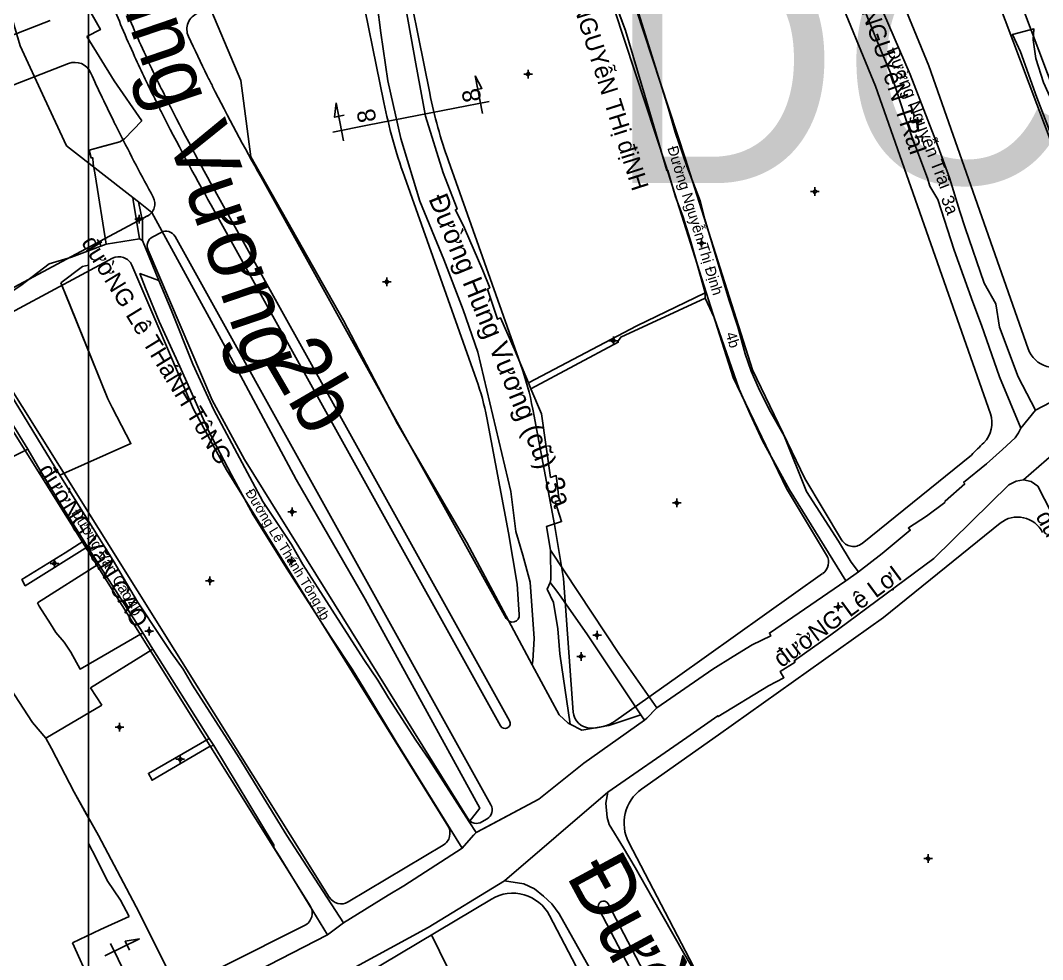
# Model space of a CAD drawing. Extents: x 547408 to 554234, y 1833375 to 1843904.
# Drawn here: x 551480.4 to 551775.2, y 1839151.2 to 1839422 of the extents above; entities that cross this region are included whole.
import ezdxf

# ---------------------------------------------------------------- set-up
doc = ezdxf.new("R2010")
doc.units = 0
for name, color, linetype in [('Level 1', 7, 'Continuous'), ('Level 10', 7, 'Continuous'), ('Level 11', 7, 'Continuous'), ('Level 2', 7, 'Continuous'), ('Level 27', 7, 'Continuous'), ('Level 30', 7, 'Continuous'), ('Level 4', 7, 'Continuous'), ('Level 5', 7, 'Continuous'), ('Level 52', 7, 'Continuous'), ('Level 62', 7, 'Continuous')]:
    doc.layers.add(name, color=color, linetype=linetype)

msp = doc.modelspace()

# ---------------------------------------------------------------- linework, layer by layer
at = {"layer": 'Level 1'}
msp.add_line((551768.91, 1839304.4), (551773.2, 1839309.65), dxfattribs=at)
for points in [[(551773.2, 1839309.65), (551768.13, 1839319.25), (551762.78, 1839333.56), (551761.71, 1839340.26), (551758.38, 1839346.29), (551752.91, 1839362.25), (551751.38, 1839366.95), (551748.32, 1839376.63), (551745.12, 1839385.58), (551740.93, 1839396.21), (551737.04, 1839406.44), (551729.29, 1839424.25), (551729.06, 1839425.06), (551728.59, 1839424.83), (551728.34, 1839425.44), (551709.95, 1839481.35), (551703.86, 1839475.55)], [(551703.86, 1839475.55), (551706.05, 1839472.39), (551707.45, 1839466.26), (551707.18, 1839465.28), (551706.95, 1839464.12), (551710.01, 1839460.55), (551712.89, 1839451.82), (551718.78, 1839437.7), (551728.77, 1839412.98), (551731.64, 1839406.26), (551735.53, 1839394.16), (551737.2, 1839389.34), (551742.03, 1839376.53), (551742.72, 1839374.22), (551745.03, 1839370.38), (551749.67, 1839355.76), (551755.08, 1839340.78), (551757.58, 1839334.17), (551762.74, 1839319.23), (551768.91, 1839304.4)], [(551611.52, 1839406.09), (551613.48, 1839402.42), (551610.7, 1839401.87)], [(551613.65, 1839395.16), (551611.52, 1839406.09)], [(551571.42, 1839398.27), (551570.99, 1839394.13), (551573.77, 1839394.68)], [(551573.55, 1839387.34), (551571.42, 1839398.27)], [(551615.56, 1839398.63), (551605.62, 1839396.69)], [(551580.42, 1839391.78), (551605.62, 1839396.69)], [(551570.49, 1839389.84), (551580.42, 1839391.78)], [(551504.71, 1839152.21), (551514.7, 1839157.14)], [(551506.31, 1839155.82), (551510.8, 1839146.74)], [(551514.7, 1839157.14), (551510.59, 1839156.46), (551511.85, 1839153.92)]]:
    msp.add_lwpolyline(points, dxfattribs=at)
at = {"layer": 'Level 10'}
for p, q in [((551512.77, 1839370.94), (551514.39, 1839369.68)), ((551514.68, 1839359.04), (551515.52, 1839358.58)), ((551515.52, 1839358.58), (551520.3, 1839347.03)), ((551677.89, 1839343.48), (551677.9, 1839341.96)), ((551626.94, 1839317.53), (551627.56, 1839315.79)), ((551768.91, 1839304.4), (551773.2, 1839309.65)), ((551769.73, 1839289.58), (551778.58, 1839297.25)), ((551498.63, 1839271.9), (551499.68, 1839270.24)), ((551718.41, 1839260.36), (551722.12, 1839262.98)), ((551659.33, 1839221.79), (551660.38, 1839220.23)), ((551534.81, 1839214.95), (551536.14, 1839212.95)), ((551619.98, 1839173.88), (551649.8, 1839199.45)), ((551609.81, 1839190.93), (551611.79, 1839187.85)), ((551607.77, 1839183.28), (551611.79, 1839187.85)), ((551568.97, 1839158.28), (551573.55, 1839161.78))]:
    msp.add_line(p, q, dxfattribs=at)
for points in [[(551703.86, 1839475.55), (551709.95, 1839481.35), (551728.34, 1839425.44), (551728.59, 1839424.83), (551729.06, 1839425.06), (551729.29, 1839424.25), (551737.04, 1839406.44), (551740.93, 1839396.21), (551745.12, 1839385.58), (551748.32, 1839376.63), (551751.38, 1839366.95), (551752.91, 1839362.25), (551758.38, 1839346.29), (551761.71, 1839340.26), (551762.78, 1839333.56), (551768.13, 1839319.25), (551773.2, 1839309.65)], [(551703.86, 1839475.55), (551706.05, 1839472.39), (551707.45, 1839466.26), (551707.18, 1839465.28), (551706.95, 1839464.12), (551710.01, 1839460.55), (551712.89, 1839451.82), (551718.78, 1839437.7), (551728.77, 1839412.98), (551731.64, 1839406.26), (551735.53, 1839394.16), (551737.2, 1839389.34), (551742.03, 1839376.53), (551742.72, 1839374.22), (551745.03, 1839370.38), (551749.67, 1839355.76), (551755.08, 1839340.78), (551757.58, 1839334.17), (551762.74, 1839319.23), (551768.91, 1839304.4)], [(551627.99, 1839236.17), (551628.14, 1839237.31), (551628.57, 1839243.77), (551627.36, 1839260.05), (551625.27, 1839267.83), (551623.27, 1839274.68), (551621.84, 1839286.15), (551612.29, 1839326.34), (551608.03, 1839338.52), (551602.44, 1839353.1), (551595.54, 1839369.9), (551590.08, 1839387.95), (551586.38, 1839404.63), (551584.36, 1839418.49), (551583.27, 1839426.73), (551576.98, 1839457.1)], [(551583.14, 1839458.67), (551585.41, 1839455.5), (551589.67, 1839435.99), (551591.53, 1839425.56), (551591.53, 1839425.55), (551594.4, 1839409.47), (551597.17, 1839394.4), (551602.25, 1839378.1), (551606.37, 1839367.68), (551605.81, 1839367.43), (551608.41, 1839362.11), (551613.72, 1839349.95), (551615.71, 1839344.92), (551615.04, 1839344.53), (551617.98, 1839335.84), (551618.84, 1839336.23), (551622.83, 1839327.13), (551626.94, 1839317.53)], [(551641.92, 1839454.33), (551654.87, 1839419.15), (551660.5, 1839400.38), (551666.78, 1839378.76), (551667.14, 1839378.79), (551669.3, 1839371.12), (551671.42, 1839365.56), (551673.51, 1839358.83), (551675.17, 1839353.12), (551677.89, 1839343.48), (551658.14, 1839333.91), (551626.94, 1839317.53), (551622.83, 1839327.13), (551618.84, 1839336.23), (551617.98, 1839335.84), (551615.04, 1839344.53), (551615.71, 1839344.92), (551613.72, 1839349.95), (551608.41, 1839362.11), (551605.81, 1839367.43), (551606.37, 1839367.68), (551602.25, 1839378.1), (551597.17, 1839394.4), (551594.4, 1839409.47), (551591.53, 1839425.55)], [(551641.92, 1839454.33), (551654.87, 1839419.15), (551660.5, 1839400.38), (551666.78, 1839378.76), (551667.14, 1839378.79), (551669.3, 1839371.12), (551671.42, 1839365.56), (551673.51, 1839358.83), (551675.17, 1839353.12), (551677.89, 1839343.48)], [(551643.05, 1839454.76), (551643.75, 1839455.04), (551647.24, 1839455.14), (551652.19, 1839442.87), (551655.87, 1839433.25), (551667.33, 1839396.56), (551669.27, 1839389.79), (551672.62, 1839379.98), (551676.41, 1839370.02), (551677.79, 1839364.67), (551684.71, 1839341.54), (551687.27, 1839333.68), (551689.41, 1839325.87), (551691.1, 1839320.84), (551693.28, 1839316.11), (551696.32, 1839309.84), (551700.62, 1839302.26), (551707.14, 1839286.17), (551716.31, 1839271.81), (551719.95, 1839265.83), (551722.12, 1839262.98)], [(551472.92, 1839439.23), (551480.26, 1839414.72), (551487.26, 1839399.53), (551493.65, 1839385.9), (551512.77, 1839370.94)], [(551537.92, 1839434.77), (551538.47, 1839433.57), (551533.46, 1839429.59), (551543.93, 1839404.69), (551546.85, 1839382.66), (551573.59, 1839335.46), (551589.14, 1839305.68), (551609.11, 1839271.46), (551627.99, 1839236.17)], [(551800.5, 1839329.62), (551799.06, 1839333.81), (551794.07, 1839346.52), (551790.54, 1839353.64), (551788.35, 1839359.74), (551784.42, 1839371.18), (551781.82, 1839378.13), (551780.14, 1839382.82), (551773.52, 1839399.77), (551768.87, 1839412.98), (551766.49, 1839417.96), (551772.72, 1839419.57), (551772.48, 1839416.46), (551773.23, 1839411.1), (551775.51, 1839404.18), (551781.8, 1839390.07), (551783.81, 1839384.93), (551783.55, 1839384.15), (551783.54, 1839383.79), (551793.85, 1839356.76), (551797.9, 1839346.85), (551803.87, 1839331.33)], [(551512.77, 1839370.94), (551512.86, 1839370.2), (551514.68, 1839359.04)], [(551609.81, 1839190.93), (551612.87, 1839194.81), (551579.77, 1839255.14), (551559.93, 1839289.66), (551538.87, 1839328.94), (551518.25, 1839366.66), (551514.39, 1839369.68)], [(551514.39, 1839369.68), (551515.6, 1839364.18), (551515.52, 1839358.58)], [(551466.06, 1839336.77), (551472.1, 1839339.46), (551476.04, 1839342.68), (551480.51, 1839345.56), (551488.61, 1839351.86), (551495.08, 1839353.8), (551505.08, 1839357.46), (551514.68, 1839359.04)], [(551520.3, 1839347.03), (551514.8, 1839349.02), (551516.43, 1839344.78), (551520.37, 1839335.21), (551526.32, 1839322.2), (551534.7, 1839303.46), (551541.23, 1839290.93), (551547.44, 1839279.47), (551557.1, 1839264.09), (551569.98, 1839244.08), (551576.01, 1839234.97), (551579.25, 1839229.71), (551588.69, 1839214.01), (551607.77, 1839183.28)], [(551520.3, 1839347.03), (551523.82, 1839338.54), (551530.1, 1839322.89), (551536.17, 1839309.76), (551550.25, 1839283.31), (551558.55, 1839270.87), (551561.78, 1839265.11), (551566.15, 1839258.42), (551579.4, 1839237.67), (551583.48, 1839231.72), (551586.56, 1839226.63), (551594.41, 1839214.45), (551598.21, 1839208.91), (551609.81, 1839190.93)], [(551626.94, 1839317.53), (551658.14, 1839333.91), (551677.89, 1839343.48)], [(551627.56, 1839315.79), (551652.79, 1839329.22), (551652.66, 1839329.47), (551653.53, 1839330.66), (551677.9, 1839341.96)], [(551677.9, 1839341.96), (551680.5, 1839336.39), (551687.7, 1839315.68), (551690.85, 1839308.52), (551694.39, 1839300.77), (551702.21, 1839286.65), (551718.41, 1839260.36)], [(551467.49, 1839333.56), (551467.14, 1839332.3), (551467.08, 1839330.87), (551476.15, 1839316.5), (551491.71, 1839290.9), (551507.1, 1839266.28), (551514.12, 1839254.39), (551520.75, 1839244.37), (551523.79, 1839239.69), (551527.31, 1839234.91), (551529.96, 1839230.36), (551543.41, 1839209.37), (551557.24, 1839186.96), (551573.55, 1839161.78)], [(551773.2, 1839309.65), (551779.6, 1839313.03), (551789.04, 1839321.99), (551793.32, 1839324.98), (551800.5, 1839329.62)], [(551463.8, 1839328.6), (551472.56, 1839314.21), (551477.56, 1839306.38), (551482.45, 1839298.41)], [(551627.56, 1839315.79), (551630.66, 1839308.56), (551633.3, 1839290.24), (551634.9, 1839290.76), (551635.78, 1839283.61), (551634.65, 1839283.29), (551636.48, 1839277.49), (551632.07, 1839276.07), (551633.24, 1839269.23)], [(551722.12, 1839262.98), (551728.91, 1839268.31), (551737.05, 1839274.98), (551736.5, 1839275.66), (551741.69, 1839279.07), (551746.99, 1839283.01), (551747.1, 1839283.41), (551752.78, 1839288.37), (551752.42, 1839288.76), (551759.02, 1839294.12), (551763.69, 1839298.3), (551767.3, 1839301.63), (551768.27, 1839303.09), (551768.91, 1839304.4)], [(551482.45, 1839298.41), (551464.08, 1839289.14), (551461.99, 1839288.05), (551453.15, 1839282.69), (551444.13, 1839277.09), (551447.85, 1839271.54), (551452.05, 1839265.69), (551455.03, 1839261.72), (551459.11, 1839256.03), (551462.47, 1839251.25), (551466.14, 1839246.23), (551469.64, 1839241.23), (551483.85, 1839219.5), (551487.72, 1839215.07), (551489.34, 1839212.06), (551495.82, 1839199.44), (551502.85, 1839186.94), (551514.61, 1839164.79), (551527.98, 1839137.95)], [(551482.45, 1839298.41), (551485.98, 1839292.42), (551492.19, 1839282.09), (551498.63, 1839271.9)], [(551649.8, 1839199.45), (551672.62, 1839215.25), (551681.53, 1839221.49), (551681.61, 1839221.25), (551696.1, 1839230.12), (551700.57, 1839232.44), (551699.51, 1839234.23), (551703.8, 1839236.99), (551703.58, 1839237.35), (551714.13, 1839244.86), (551718.94, 1839248.34), (551743.81, 1839266.81), (551765.44, 1839288.06), (551767.6, 1839289.16), (551769.73, 1839289.58)], [(551769.73, 1839289.58), (551771.92, 1839289.02), (551773.86, 1839287.68), (551781.67, 1839272.48), (551784.59, 1839265.91), (551789.48, 1839255.26), (551800.08, 1839233.84), (551809.48, 1839215.4), (551812.94, 1839209.05), (551815.56, 1839202.46), (551820.8, 1839193.88), (551823.64, 1839188.59), (551825.96, 1839184.36), (551829.78, 1839177.69), (551833.15, 1839171.2), (551840.3, 1839159.31), (551844.28, 1839154.04), (551846.24, 1839150.26)], [(551498.63, 1839271.9), (551493.27, 1839268.52), (551480.79, 1839260.8), (551481.73, 1839258.98), (551499.68, 1839270.24)], [(551499.68, 1839270.24), (551515.64, 1839245.37), (551518.55, 1839240.65), (551534.81, 1839214.95)], [(551633.13, 1839259.88), (551633.35, 1839260.78), (551633.24, 1839269.23)], [(551633.24, 1839269.23), (551653.19, 1839239.13), (551663.93, 1839223.76)], [(551633.13, 1839259.88), (551632.26, 1839258.01), (551634.13, 1839254.11), (551635.39, 1839246.59), (551635.96, 1839239.37), (551638.89, 1839219.04)], [(551633.13, 1839259.88), (551635.12, 1839257.43), (551636.38, 1839255.67), (551643.9, 1839244.8), (551659.33, 1839221.79)], [(551663.93, 1839223.76), (551680.09, 1839234.9), (551685.98, 1839238.58), (551691.44, 1839241.9), (551696.8, 1839244.53), (551696.4, 1839245.32), (551718.41, 1839260.36)], [(551627.99, 1839236.17), (551635.72, 1839221.72), (551638.32, 1839219.34), (551638.89, 1839219.04)], [(551660.38, 1839220.23), (551661.03, 1839220.81), (551663.93, 1839223.76)], [(551611.79, 1839187.85), (551629.93, 1839197.47), (551642.87, 1839207.8), (551660.38, 1839220.23)], [(551638.89, 1839219.04), (551642.28, 1839217.3), (551650.13, 1839218.68), (551659.33, 1839221.79)], [(551534.81, 1839214.95), (551517.28, 1839204.88), (551518.34, 1839202.91), (551535.05, 1839212.75), (551536.14, 1839212.95)], [(551536.14, 1839212.95), (551553.01, 1839185.05), (551553.44, 1839184.26), (551553.47, 1839183.5), (551555.21, 1839180.77), (551568.97, 1839158.28)], [(551649.8, 1839199.45), (551649.19, 1839196.26), (551649.61, 1839192.17), (551650.22, 1839190.16), (551654.27, 1839183.44), (551657.65, 1839177.71), (551662.61, 1839169.11), (551671.72, 1839152.97), (551676.37, 1839145.2), (551685.62, 1839128.61), (551687.68, 1839129.59), (551692.79, 1839119.88), (551690.75, 1839118.82), (551694.33, 1839112), (551695.59, 1839112.6), (551698.77, 1839105.93), (551696.45, 1839105.01), (551699.99, 1839097.89), (551707.62, 1839081.33), (551712.41, 1839071.62)], [(551573.55, 1839161.78), (551586.39, 1839169.79), (551590.95, 1839172.47), (551607.77, 1839183.28)], [(551492.64, 1839107.86), (551502.4, 1839112.71), (551516.96, 1839120.26), (551529.59, 1839126.58), (551535.62, 1839129.44), (551541.72, 1839132.94), (551551.37, 1839137.9), (551562.2, 1839142.15), (551571.64, 1839146.11), (551597.94, 1839160.4), (551619.98, 1839173.88)], [(551619.98, 1839173.88), (551625.59, 1839173.01), (551628.69, 1839171.57), (551631.2, 1839169.5), (551633.67, 1839167.2), (551635.73, 1839164.39), (551662.89, 1839116.1)], [(551527.98, 1839137.95), (551548.53, 1839147.85), (551568.97, 1839158.28)]]:
    msp.add_lwpolyline(points, dxfattribs=at)
at = {"layer": 'Level 11'}
for p, q in [((551626.15, 1839406.58), (551625.53, 1839406.58)), ((551626.78, 1839407.21), (551626.15, 1839406.58)), ((551626.15, 1839406.58), (551626.78, 1839405.95)), ((551626.78, 1839407.83), (551626.78, 1839407.21)), ((551627.41, 1839406.58), (551626.78, 1839407.21)), ((551626.78, 1839405.95), (551627.41, 1839406.58)), ((551626.78, 1839405.95), (551626.78, 1839405.33)), ((551628.03, 1839406.58), (551627.41, 1839406.58)), ((551739.11, 1839394.13), (551739.11, 1839393.51)), ((551738.49, 1839392.88), (551737.86, 1839392.88)), ((551739.11, 1839393.51), (551738.49, 1839392.88)), ((551738.49, 1839392.88), (551739.11, 1839392.25)), ((551739.73, 1839392.88), (551739.11, 1839393.51)), ((551739.11, 1839392.25), (551739.73, 1839392.88)), ((551739.11, 1839392.25), (551739.11, 1839391.63)), ((551740.36, 1839392.88), (551739.73, 1839392.88)), ((551709.53, 1839373.92), (551709.53, 1839373.29)), ((551708.91, 1839372.67), (551708.28, 1839372.67)), ((551709.53, 1839373.29), (551708.91, 1839372.67)), ((551708.91, 1839372.67), (551709.53, 1839372.05)), ((551710.15, 1839372.67), (551709.53, 1839373.29)), ((551709.53, 1839372.05), (551710.15, 1839372.67)), ((551709.53, 1839372.05), (551709.53, 1839371.42)), ((551710.78, 1839372.67), (551710.15, 1839372.67)), ((551513.99, 1839364.76), (551513.36, 1839364.76)), ((551514.61, 1839365.39), (551513.99, 1839364.76)), ((551513.99, 1839364.76), (551514.61, 1839364.13)), ((551514.61, 1839366.01), (551514.61, 1839365.39)), ((551515.23, 1839364.76), (551514.61, 1839365.39)), ((551514.61, 1839364.13), (551515.23, 1839364.76)), ((551515.86, 1839364.76), (551515.23, 1839364.76)), ((551514.61, 1839364.13), (551514.61, 1839363.51)), ((551676.84, 1839359), (551676.84, 1839358.37)), ((551676.21, 1839357.75), (551675.59, 1839357.75)), ((551676.84, 1839358.37), (551676.21, 1839357.75)), ((551676.21, 1839357.75), (551676.84, 1839357.13)), ((551677.47, 1839357.75), (551676.84, 1839358.37)), ((551676.84, 1839357.13), (551677.47, 1839357.75)), ((551676.84, 1839357.13), (551676.84, 1839356.5)), ((551678.09, 1839357.75), (551677.47, 1839357.75)), ((551586.09, 1839347.27), (551585.47, 1839346.64)), ((551586.09, 1839347.89), (551586.09, 1839347.27)), ((551586.71, 1839346.64), (551586.09, 1839347.27)), ((551585.47, 1839346.64), (551584.84, 1839346.64)), ((551585.47, 1839346.64), (551586.09, 1839346.01)), ((551586.09, 1839346.01), (551586.71, 1839346.64)), ((551586.09, 1839346.01), (551586.09, 1839345.39)), ((551587.34, 1839346.64), (551586.71, 1839346.64)), ((551650.77, 1839329.64), (551650.14, 1839329.64)), ((551651.39, 1839330.27), (551650.77, 1839329.64)), ((551650.77, 1839329.64), (551651.39, 1839329.01)), ((551651.39, 1839330.89), (551651.39, 1839330.27)), ((551652.01, 1839329.64), (551651.39, 1839330.27)), ((551651.39, 1839329.01), (551652.01, 1839329.64)), ((551652.64, 1839329.64), (551652.01, 1839329.64)), ((551651.39, 1839329.01), (551651.39, 1839328.39)), ((551669.05, 1839282.86), (551668.42, 1839282.86)), ((551669.67, 1839283.49), (551669.05, 1839282.86)), ((551669.05, 1839282.86), (551669.67, 1839282.23)), ((551669.67, 1839284.11), (551669.67, 1839283.49)), ((551670.3, 1839282.86), (551669.67, 1839283.49)), ((551669.67, 1839282.23), (551670.3, 1839282.86)), ((551669.67, 1839282.23), (551669.67, 1839281.61)), ((551670.92, 1839282.86), (551670.3, 1839282.86)), ((551558.15, 1839280.3), (551557.53, 1839280.3)), ((551558.78, 1839280.93), (551558.15, 1839280.3)), ((551558.15, 1839280.3), (551558.78, 1839279.67)), ((551558.78, 1839281.55), (551558.78, 1839280.93)), ((551559.41, 1839280.3), (551558.78, 1839280.93)), ((551558.78, 1839279.67), (551559.41, 1839280.3)), ((551558.78, 1839279.67), (551558.78, 1839279.05)), ((551560.03, 1839280.3), (551559.41, 1839280.3)), ((551558.5, 1839267.4), (551558.5, 1839266.77)), ((551489.53, 1839265.44), (551488.91, 1839265.44)), ((551490.16, 1839266.07), (551489.53, 1839265.44)), ((551489.53, 1839265.44), (551490.16, 1839264.81)), ((551490.16, 1839266.69), (551490.16, 1839266.07)), ((551490.79, 1839265.44), (551490.16, 1839266.07)), ((551490.16, 1839264.81), (551490.79, 1839265.44)), ((551490.16, 1839264.81), (551490.16, 1839264.19)), ((551491.41, 1839265.44), (551490.79, 1839265.44)), ((551557.87, 1839266.15), (551557.25, 1839266.15)), ((551558.5, 1839266.77), (551557.87, 1839266.15)), ((551557.87, 1839266.15), (551558.5, 1839265.53)), ((551559.13, 1839266.15), (551558.5, 1839266.77)), ((551558.5, 1839265.53), (551559.13, 1839266.15)), ((551558.5, 1839265.53), (551558.5, 1839264.9)), ((551559.75, 1839266.15), (551559.13, 1839266.15)), ((551535.02, 1839261.66), (551535.02, 1839261.03)), ((551534.39, 1839260.41), (551533.77, 1839260.41)), ((551535.02, 1839261.03), (551534.39, 1839260.41)), ((551534.39, 1839260.41), (551535.02, 1839259.79)), ((551535.65, 1839260.41), (551535.02, 1839261.03)), ((551535.02, 1839259.79), (551535.65, 1839260.41)), ((551535.02, 1839259.79), (551535.02, 1839259.16)), ((551536.27, 1839260.41), (551535.65, 1839260.41)), ((551715.65, 1839252.89), (551715.02, 1839252.89)), ((551716.27, 1839253.51), (551715.65, 1839252.89)), ((551715.65, 1839252.89), (551716.27, 1839252.27)), ((551716.27, 1839254.14), (551716.27, 1839253.51)), ((551716.89, 1839252.89), (551716.27, 1839253.51)), ((551716.27, 1839252.27), (551716.89, 1839252.89)), ((551717.52, 1839252.89), (551716.89, 1839252.89)), ((551716.27, 1839252.27), (551716.27, 1839251.64)), ((551517.51, 1839247.17), (551517.51, 1839246.55)), ((551516.89, 1839245.92), (551516.26, 1839245.92)), ((551517.51, 1839246.55), (551516.89, 1839245.92)), ((551516.89, 1839245.92), (551517.51, 1839245.29)), ((551518.13, 1839245.92), (551517.51, 1839246.55)), ((551517.51, 1839245.29), (551518.13, 1839245.92)), ((551517.51, 1839245.29), (551517.51, 1839244.67)), ((551518.76, 1839245.92), (551518.13, 1839245.92)), ((551646.09, 1839244.73), (551645.46, 1839244.73)), ((551646.71, 1839245.35), (551646.09, 1839244.73)), ((551646.09, 1839244.73), (551646.71, 1839244.11)), ((551646.71, 1839245.98), (551646.71, 1839245.35)), ((551647.33, 1839244.73), (551646.71, 1839245.35)), ((551646.71, 1839244.11), (551647.33, 1839244.73)), ((551646.71, 1839244.11), (551646.71, 1839243.48)), ((551647.96, 1839244.73), (551647.33, 1839244.73)), ((551641.44, 1839238.59), (551640.82, 1839238.59)), ((551642.07, 1839239.21), (551641.44, 1839238.59)), ((551641.44, 1839238.59), (551642.07, 1839237.97)), ((551642.07, 1839239.84), (551642.07, 1839239.21)), ((551642.69, 1839238.59), (551642.07, 1839239.21)), ((551642.07, 1839237.97), (551642.69, 1839238.59)), ((551642.07, 1839237.97), (551642.07, 1839237.34)), ((551643.32, 1839238.59), (551642.69, 1839238.59)), ((551508.25, 1839218.18), (551507.63, 1839218.18)), ((551508.88, 1839218.81), (551508.25, 1839218.18)), ((551508.25, 1839218.18), (551508.88, 1839217.55)), ((551508.88, 1839219.43), (551508.88, 1839218.81)), ((551509.51, 1839218.18), (551508.88, 1839218.81)), ((551508.88, 1839217.55), (551509.51, 1839218.18)), ((551508.88, 1839217.55), (551508.88, 1839216.93)), ((551510.13, 1839218.18), (551509.51, 1839218.18)), ((551525.82, 1839208.93), (551525.2, 1839208.93)), ((551526.45, 1839209.55), (551525.82, 1839208.93)), ((551525.82, 1839208.93), (551526.45, 1839208.31)), ((551526.45, 1839210.18), (551526.45, 1839209.55)), ((551527.07, 1839208.93), (551526.45, 1839209.55)), ((551526.45, 1839208.31), (551527.07, 1839208.93)), ((551526.45, 1839208.31), (551526.45, 1839207.68)), ((551527.7, 1839208.93), (551527.07, 1839208.93)), ((551741.57, 1839180.31), (551740.95, 1839180.31)), ((551742.2, 1839180.93), (551741.57, 1839180.31)), ((551741.57, 1839180.31), (551742.2, 1839179.69)), ((551742.2, 1839181.56), (551742.2, 1839180.93)), ((551742.82, 1839180.31), (551742.2, 1839180.93)), ((551742.2, 1839179.69), (551742.82, 1839180.31)), ((551742.2, 1839179.69), (551742.2, 1839179.06)), ((551743.45, 1839180.31), (551742.82, 1839180.31))]:
    msp.add_line(p, q, dxfattribs=at)
for centre in [(551626.78, 1839406.58), (551739.11, 1839392.88), (551709.53, 1839372.67), (551514.61, 1839364.76), (551676.84, 1839357.75), (551586.09, 1839346.64), (551651.39, 1839329.64), (551669.67, 1839282.86), (551558.78, 1839280.3), (551490.16, 1839265.44), (551558.5, 1839266.15), (551535.02, 1839260.41), (551716.27, 1839252.89), (551517.51, 1839245.92), (551646.71, 1839244.73), (551642.07, 1839238.59), (551508.88, 1839218.18), (551526.45, 1839208.93), (551742.2, 1839180.31)]:
    msp.add_circle(centre, 0.15, dxfattribs=at)
at = {"layer": 'Level 2'}
for p, q in [((551641.92, 1839454.33), (551654.87, 1839419.15)), ((551672.62, 1839379.98), (551669.27, 1839389.79)), ((551573.59, 1839335.46), (551546.85, 1839382.66)), ((551666.78, 1839378.76), (551667.14, 1839378.79)), ((551667.14, 1839378.79), (551669.3, 1839371.12)), ((551669.3, 1839371.12), (551671.42, 1839365.56)), ((551514.39, 1839369.68), (551518.25, 1839366.66)), ((551595.54, 1839369.9), (551602.44, 1839353.1)), ((551605.81, 1839367.43), (551606.37, 1839367.68)), ((551608.41, 1839362.11), (551605.81, 1839367.43)), ((551684.71, 1839341.54), (551677.79, 1839364.67)), ((551613.72, 1839349.95), (551608.41, 1839362.11)), ((551602.44, 1839353.1), (551608.03, 1839338.52)), ((551675.17, 1839353.12), (551677.89, 1839343.48)), ((551677.89, 1839343.48), (551677.9, 1839341.96)), ((551589.14, 1839305.68), (551573.59, 1839335.46)), ((551626.94, 1839317.53), (551622.83, 1839327.13)), ((551627.56, 1839315.79), (551626.94, 1839317.53)), ((551630.66, 1839308.56), (551627.56, 1839315.79)), ((551779.6, 1839313.03), (551773.2, 1839309.65)), ((551773.2, 1839309.65), (551768.91, 1839304.4)), ((551609.11, 1839271.46), (551589.14, 1839305.68)), ((551768.91, 1839304.4), (551768.27, 1839303.09)), ((551694.39, 1839300.77), (551702.21, 1839286.65)), ((551707.14, 1839286.17), (551700.62, 1839302.26)), ((551763.69, 1839298.3), (551759.02, 1839294.12)), ((551778.58, 1839297.25), (551769.73, 1839289.58)), ((551752.78, 1839288.37), (551747.1, 1839283.41)), ((551621.84, 1839286.15), (551623.27, 1839274.68)), ((551702.21, 1839286.65), (551718.41, 1839260.36)), ((551716.31, 1839271.81), (551707.14, 1839286.17)), ((551773.86, 1839287.68), (551781.67, 1839272.48)), ((551632.07, 1839276.07), (551636.48, 1839277.49)), ((551633.24, 1839269.23), (551632.07, 1839276.07)), ((551627.99, 1839236.17), (551609.11, 1839271.46)), ((551718.94, 1839248.34), (551743.81, 1839266.81)), ((551718.41, 1839260.36), (551722.12, 1839262.98)), ((551722.12, 1839262.98), (551718.41, 1839260.36)), ((551627.36, 1839260.05), (551628.57, 1839243.77)), ((551718.41, 1839260.36), (551696.4, 1839245.32)), ((551714.13, 1839244.86), (551718.94, 1839248.34)), ((551628.57, 1839243.77), (551628.14, 1839237.31)), ((551691.44, 1839241.9), (551685.98, 1839238.58)), ((551635.72, 1839221.72), (551627.99, 1839236.17)), ((551642.87, 1839207.8), (551660.38, 1839220.23)), ((551659.94, 1839220.89), (551659.33, 1839221.79)), ((551660.38, 1839220.23), (551659.94, 1839220.89)), ((551672.62, 1839215.25), (551681.53, 1839221.49)), ((551638.32, 1839219.34), (551638.89, 1839219.04)), ((551642.28, 1839217.3), (551638.89, 1839219.04)), ((551629.93, 1839197.47), (551642.87, 1839207.8)), ((551642.87, 1839207.8), (551629.93, 1839197.47)), ((551629.93, 1839197.47), (551613.81, 1839188.92)), ((551609.81, 1839190.93), (551611.79, 1839187.85)), ((551611.79, 1839187.85), (551611.05, 1839187.01)), ((551613.81, 1839188.92), (551611.79, 1839187.85)), ((551611.05, 1839187.01), (551607.77, 1839183.28)), ((551586.39, 1839169.79), (551573.55, 1839161.78))]:
    msp.add_line(p, q, dxfattribs=at)
for points in [[(551545.97, 1839571.58), (551544.82, 1839564.76), (551546.53, 1839538.36), (551547.87, 1839532.57), (551549.22, 1839524.69), (551551.56, 1839518.76), (551552.74, 1839514.39), (551556.45, 1839499.84), (551557.34, 1839500.03), (551558.43, 1839500.97), (551558.87, 1839499.67), (551561.34, 1839492.3), (551571.42, 1839470.84), (551574.4, 1839463.99), (551576.98, 1839457.1), (551583.27, 1839426.73), (551584.36, 1839418.49), (551586.38, 1839404.63), (551590.08, 1839387.95), (551595.54, 1839369.9)], [(551606.37, 1839367.68), (551602.25, 1839378.1), (551597.17, 1839394.4), (551594.4, 1839409.47), (551591.53, 1839425.56), (551589.67, 1839435.99), (551585.41, 1839455.5)], [(551472.92, 1839439.23), (551480.26, 1839414.72), (551487.26, 1839399.53), (551493.65, 1839385.9), (551512.77, 1839370.94), (551514.39, 1839369.68)], [(551669.27, 1839389.79), (551667.33, 1839396.56), (551655.87, 1839433.25)], [(551546.85, 1839382.66), (551543.93, 1839404.69), (551533.46, 1839429.59)], [(551654.87, 1839419.15), (551660.5, 1839400.38), (551666.78, 1839378.76)], [(551677.79, 1839364.67), (551676.41, 1839370.02), (551672.62, 1839379.98)], [(551518.25, 1839366.66), (551538.87, 1839328.94), (551559.93, 1839289.66)], [(551671.42, 1839365.56), (551673.51, 1839358.83), (551675.17, 1839353.12)], [(551615.04, 1839344.53), (551615.71, 1839344.92), (551613.72, 1839349.95)], [(551622.83, 1839327.13), (551618.84, 1839336.23), (551617.98, 1839335.84), (551615.04, 1839344.53)], [(551677.9, 1839341.96), (551680.5, 1839336.39), (551687.7, 1839315.68), (551690.85, 1839308.52), (551694.39, 1839300.77)], [(551700.62, 1839302.26), (551696.32, 1839309.84), (551693.28, 1839316.11), (551691.1, 1839320.84), (551689.41, 1839325.87), (551687.27, 1839333.68), (551684.71, 1839341.54)], [(551608.03, 1839338.52), (551612.29, 1839326.34), (551621.84, 1839286.15)], [(551635.78, 1839283.61), (551634.9, 1839290.76), (551633.3, 1839290.24), (551630.66, 1839308.56)], [(551768.27, 1839303.09), (551767.3, 1839301.63), (551763.69, 1839298.3)], [(551743.81, 1839266.81), (551765.44, 1839288.06), (551767.6, 1839289.16), (551769.73, 1839289.58), (551778.58, 1839297.25), (551780.24, 1839299.86)], [(551759.02, 1839294.12), (551752.42, 1839288.76), (551752.78, 1839288.37)], [(551559.93, 1839289.66), (551579.77, 1839255.14), (551612.87, 1839194.81), (551609.81, 1839190.93)], [(551769.73, 1839289.58), (551771.92, 1839289.02), (551773.86, 1839287.68)], [(551636.48, 1839277.49), (551634.65, 1839283.29), (551635.78, 1839283.61)], [(551747.1, 1839283.41), (551746.99, 1839283.01), (551741.69, 1839279.07), (551736.5, 1839275.66)], [(551623.27, 1839274.68), (551625.27, 1839267.83), (551627.36, 1839260.05)], [(551736.5, 1839275.66), (551737.05, 1839274.98), (551728.91, 1839268.31), (551722.12, 1839262.98)], [(551722.12, 1839262.98), (551719.95, 1839265.83), (551716.31, 1839271.81)], [(551638.89, 1839219.04), (551635.96, 1839239.37), (551635.39, 1839246.59), (551634.13, 1839254.11), (551632.26, 1839258.01), (551633.13, 1839259.88), (551633.35, 1839260.78), (551633.24, 1839269.23)], [(551696.4, 1839245.32), (551696.8, 1839244.53), (551691.44, 1839241.9)], [(551699.51, 1839234.23), (551703.8, 1839236.99), (551703.58, 1839237.35), (551714.13, 1839244.86)], [(551685.98, 1839238.58), (551680.09, 1839234.9), (551663.93, 1839223.76)], [(551628.14, 1839237.31), (551627.99, 1839236.17), (551635.72, 1839221.72), (551638.32, 1839219.34)], [(551681.53, 1839221.49), (551681.61, 1839221.25), (551696.1, 1839230.12), (551700.57, 1839232.44), (551699.51, 1839234.23)], [(551663.93, 1839223.76), (551663.62, 1839223.44), (551661.03, 1839220.81)], [(551638.89, 1839219.04), (551638.32, 1839219.34), (551635.72, 1839221.72)], [(551659.33, 1839221.79), (551650.13, 1839218.68), (551642.28, 1839217.3)], [(551661.03, 1839220.81), (551660.38, 1839220.23), (551642.87, 1839207.8)], [(551437.48, 1839078.94), (551441.06, 1839080.71), (551446.75, 1839083.84), (551452.58, 1839088.15), (551462, 1839092.98), (551467.62, 1839096.22), (551481.32, 1839103.57), (551492.64, 1839107.86), (551502.4, 1839112.71), (551516.96, 1839120.26), (551529.59, 1839126.58), (551535.62, 1839129.44), (551541.72, 1839132.94), (551551.37, 1839137.9), (551562.2, 1839142.15), (551571.64, 1839146.11), (551597.94, 1839160.4), (551619.98, 1839173.88), (551649.8, 1839199.45), (551672.62, 1839215.25)], [(551611.79, 1839187.85), (551613.81, 1839188.92), (551629.93, 1839197.47)], [(551607.77, 1839183.28), (551590.95, 1839172.47), (551586.39, 1839169.79)], [(551573.55, 1839161.78), (551568.97, 1839158.28), (551548.53, 1839147.85), (551527.98, 1839137.95), (551524.56, 1839137.32), (551507.79, 1839128.39), (551496.59, 1839122.65), (551483.86, 1839116.42), (551479.91, 1839114.49)]]:
    msp.add_lwpolyline(points, dxfattribs=at)
at = {"layer": 'Level 27'}
for p, q in [((551520.3, 1839347.03), (551514.8, 1839349.02)), ((551514.8, 1839349.02), (551516.43, 1839344.78)), ((551523.82, 1839338.54), (551520.3, 1839347.03)), ((551516.43, 1839344.78), (551520.37, 1839335.21)), ((551530.1, 1839322.89), (551523.82, 1839338.54)), ((551520.37, 1839335.21), (551526.32, 1839322.2)), ((551491.71, 1839290.9), (551476.15, 1839316.5)), ((551507.1, 1839266.28), (551491.71, 1839290.9)), ((551558.55, 1839270.87), (551550.25, 1839283.31)), ((551561.78, 1839265.11), (551558.55, 1839270.87)), ((551514.12, 1839254.39), (551507.1, 1839266.28)), ((551566.15, 1839258.42), (551561.78, 1839265.11)), ((551557.1, 1839264.09), (551569.98, 1839244.08)), ((551520.75, 1839244.37), (551514.12, 1839254.39)), ((551523.79, 1839239.69), (551520.75, 1839244.37)), ((551518.55, 1839240.65), (551534.81, 1839214.95)), ((551649.61, 1839192.17), (551649.19, 1839196.26)), ((551553.01, 1839185.05), (551553.44, 1839184.26)), ((551607.77, 1839183.28), (551611.05, 1839187.01)), ((551619.98, 1839173.88), (551625.59, 1839173.01)), ((551625.59, 1839173.01), (551628.69, 1839171.57)), ((551628.69, 1839171.57), (551631.2, 1839169.5)), ((551631.2, 1839169.5), (551633.67, 1839167.2)), ((551568.97, 1839158.28), (551573.55, 1839161.78))]:
    msp.add_line(p, q, dxfattribs=at)
for points in [[(551463.8, 1839328.6), (551472.56, 1839314.21), (551477.56, 1839306.38), (551482.45, 1839298.41)], [(551526.32, 1839322.2), (551534.7, 1839303.46), (551541.23, 1839290.93), (551547.44, 1839279.47), (551557.1, 1839264.09)], [(551550.25, 1839283.31), (551536.17, 1839309.76), (551530.1, 1839322.89)], [(551482.45, 1839298.41), (551485.98, 1839292.42), (551492.19, 1839282.09)], [(551492.19, 1839282.09), (551498.63, 1839271.9), (551499.68, 1839270.24), (551515.64, 1839245.37), (551518.55, 1839240.65)], [(551583.48, 1839231.72), (551579.4, 1839237.67), (551566.15, 1839258.42)], [(551569.98, 1839244.08), (551576.01, 1839234.97), (551579.25, 1839229.71), (551588.69, 1839214.01), (551607.77, 1839183.28)], [(551529.96, 1839230.36), (551527.31, 1839234.91), (551523.79, 1839239.69)], [(551573.55, 1839161.78), (551557.24, 1839186.96), (551543.41, 1839209.37), (551529.96, 1839230.36)], [(551598.21, 1839208.91), (551594.41, 1839214.45), (551586.56, 1839226.63), (551583.48, 1839231.72)], [(551534.81, 1839214.95), (551536.14, 1839212.95), (551553.01, 1839185.05)], [(551611.05, 1839187.01), (551611.79, 1839187.85), (551609.81, 1839190.93), (551598.21, 1839208.91)], [(551649.19, 1839196.26), (551649.8, 1839199.45), (551619.98, 1839173.88)], [(551654.27, 1839183.44), (551650.22, 1839190.16), (551649.61, 1839192.17)], [(551553.44, 1839184.26), (551553.47, 1839183.5), (551555.21, 1839180.77), (551568.97, 1839158.28)], [(551676.37, 1839145.2), (551671.72, 1839152.97), (551662.61, 1839169.11), (551657.65, 1839177.71), (551654.27, 1839183.44)], [(551633.67, 1839167.2), (551635.73, 1839164.39), (551662.89, 1839116.1)]]:
    msp.add_lwpolyline(points, dxfattribs=at)
at = {"layer": 'Level 30'}
for points in [[(551672.22, 1839382.03), (551645.94, 1839461.87)], [(551666.51, 1839380.18), (551639.81, 1839461.32)], [(551727, 1839403.06), (551703.01, 1839461.58)], [(551796.57, 1839336.93), (551750.53, 1839458.9)], [(551801.09, 1839341.94), (551757.16, 1839458.33)], [(551742.43, 1839408.93), (551723.97, 1839453.97)], [(551598.42, 1839401.04), (551590.05, 1839442.48)], [(551585.19, 1839398.37), (551577.62, 1839435.8)], [(551425.92, 1839397.49), (551488.92, 1839422.03)], [(551429.27, 1839384.31), (551494.21, 1839409.6)], [(551771.1, 1839327.29), (551742.43, 1839408.93)], [(551760.18, 1839308.58), (551727, 1839403.06)], [(551624.64, 1839322.88), (551603.83, 1839381.53)], [(551685.93, 1839319.02), (551666.51, 1839380.18)], [(551691.52, 1839321.24), (551672.22, 1839382.03)], [(551620.5, 1839249.55), (551549.76, 1839376.81)], [(551611.92, 1839318.37), (551591.11, 1839377.02)], [(551618.83, 1839218.59), (551535.36, 1839368.76)], [(551621.45, 1839220.05), (551537.98, 1839370.22)], [(551462.08, 1839336.31), (551517.02, 1839365.63)], [(551518.5, 1839359.61), (551520.91, 1839360.9)], [(551616.06, 1839195.79), (551524.94, 1839359.71)], [(551535.65, 1839312.52), (551517.15, 1839355.78)], [(551471.02, 1839334.28), (551506.91, 1839353.43)], [(551530.25, 1839309.9), (551512.47, 1839351.47)], [(551563.91, 1839166.68), (551462.8, 1839328.05)], [(551569.45, 1839169.13), (551469.52, 1839328.63)], [(551706.6, 1839289.91), (551691.52, 1839321.24)], [(551701.32, 1839287.06), (551685.93, 1839319.02)], [(551545.02, 1839295.44), (551535.65, 1839312.52)], [(551539.84, 1839292.41), (551530.25, 1839309.9)], [(551634.42, 1839276.63), (551628.13, 1839309.95)], [(551621.13, 1839274.27), (551614.87, 1839307.45)], [(551609.41, 1839191.86), (551545.02, 1839295.44)], [(551754.66, 1839296.66), (551723.16, 1839271.19)], [(551603.66, 1839189.74), (551539.84, 1839292.41)], [(551717.22, 1839272.24), (551706.6, 1839289.91)], [(551712.88, 1839267.81), (551701.32, 1839287.06)], [(551637.02, 1839261.09), (551634.42, 1839276.63)], [(551762.98, 1839277.03), (551729.32, 1839249.81)], [(551623.6, 1839259.48), (551621.13, 1839274.27)], [(551711.77, 1839262.48), (551669.87, 1839232.71)], [(551624.24, 1839250.67), (551623.6, 1839259.48)], [(551639.81, 1839222.57), (551637.02, 1839261.09)], [(551729.32, 1839249.81), (551681.72, 1839215.98)], [(551669.87, 1839232.71), (551652.07, 1839220.12)], [(551681.72, 1839215.98), (551659.55, 1839200.3)], [(551614.97, 1839191.76), (551613.49, 1839190.87)], [(551710.81, 1839079.68), (551655.84, 1839184.95)], [(551602.31, 1839184.2), (551574.9, 1839167.82)], [(551616.21, 1839168.62), (551579.34, 1839146.59)], [(551739.66, 1838995.25), (551649.86, 1839167.24)], [(551737, 1838993.87), (551647.2, 1839165.85)], [(551656.97, 1839117.96), (551633, 1839163.87)], [(551562.31, 1839160.98), (551492.38, 1839125.86)], [(551598.96, 1839158.31), (551612.95, 1839129.69), (551589.25, 1839119), (551602.72, 1839089.63)]]:
    msp.add_lwpolyline(points, dxfattribs=at)
for centre, radius, start, end in [((551758.12, 1839525.45), 269.94, 201.335, 202.9999), ((551758.12, 1839525.45), 266.94, 201.335, 202.9999), ((551533.36, 1839419.48), 5, 111.2794, 204.5917), ((551851.06, 1839564.9), 367.9, 202.9999, 204.4036), ((551851.06, 1839564.9), 370.9, 202.9999, 204.4036), ((551855.55, 1839566.94), 359.33, 204.5917, 206.5985), ((551855.55, 1839566.94), 372.83, 204.4036, 206.5985), ((551496.03, 1839404.94), 5, 24.2554, 111.2794), ((551855.55, 1839566.94), 375.83, 204.4036, 206.5985), ((551855.55, 1839566.94), 389.33, 204.2554, 206.5985), ((553298.43, 1840289.43), 1972.99, 206.59849, 206.69287), ((552129.77, 1839703.37), 665.62, 206.81045, 209.38023), ((553298.43, 1840289.43), 1986.49, 206.59849, 206.69327), ((551738.83, 1839429.43), 143.25, 191.4307, 199.5366), ((553298.43, 1840289.43), 1989.49, 206.59849, 206.69336), ((552129.77, 1839703.37), 679.12, 206.80928, 209.37711), ((551738.83, 1839429.43), 156.75, 191.4307, 199.5366), ((552129.77, 1839703.37), 682.12, 206.80903, 209.37643), ((553298.43, 1840289.43), 2002.99, 206.59849, 206.69375), ((552129.77, 1839703.37), 695.62, 206.8079, 208.53562), ((551515.14, 1839369.15), 4, 298.0824, 28.5356), ((551519.91, 1839356.96), 3, 118.0824, 203.157), ((551522.32, 1839358.25), 3, 29.0676, 118.0824), ((551508.79, 1839349.9), 4, 23.157, 118.0824), ((551778.64, 1839329.94), 8, 199.3486, 308.4711), ((551542.89, 1839293.87), 86.75, 10.684, 19.5366), ((551542.89, 1839293.87), 73.25, 10.684, 19.5366), ((551752.63, 1839305.93), 8, 314.659, 19.3486), ((552138.78, 1838915.16), 541.38, 134.659, 135.1957), ((551768.01, 1839270.81), 8, 25.9955, 128.9594), ((551720.65, 1839274.3), 4, 210.9937, 308.9594), ((551709.46, 1839265.75), 4, 305.3982, 30.9937), ((551622.25, 1839250.52), 2, 209.0676, 4.1452), ((551620.14, 1839219.32), 1.5, 209.0676, 29.0676), ((551644.8, 1839222.93), 5, 184.1452, 267.2135), ((551645.14, 1839229.92), 12, 267.2135, 305.2623), ((551666.48, 1839190.51), 12, 125.2623, 207.5715), ((551613.44, 1839194.33), 3, 300.8509, 29.0676), ((551611.95, 1839193.45), 3, 211.8676, 300.8509), ((551600.26, 1839187.63), 4, 300.8509, 31.8676), ((551622.37, 1839158.32), 12, 27.5715, 120.8509), ((551572.84, 1839171.25), 4, 212.0698, 300.8509), ((551648.53, 1839166.55), 1.5, 27.5715, 207.5715), ((551560.52, 1839164.56), 4, 296.6668, 32.0698)]:
    msp.add_arc(centre, radius, start, end, dxfattribs=at)
at = {"layer": 'Level 52'}
for p, q in [((551494.95, 1839434.41), (551503.43, 1839419.39)), ((551503.43, 1839419.39), (551499.47, 1839417.36)), ((551499.47, 1839417.36), (551507.4, 1839404.66)), ((551507.39, 1839404.66), (551499.47, 1839417.36)), ((551515.39, 1839393.07), (551507.39, 1839404.66)), ((551507.4, 1839404.66), (551515.39, 1839393.07)), ((551515.39, 1839393.07), (551510.38, 1839387.85)), ((551504.27, 1839385.73), (551500.15, 1839384.58)), ((551508.98, 1839387.05), (551504.27, 1839385.73)), ((551510.38, 1839387.85), (551508.98, 1839387.05)), ((551505.08, 1839357.46), (551500, 1839355.6)), ((551500, 1839355.6), (551505.08, 1839357.46)), ((551500, 1839355.6), (551500, 1839351.46)), ((551500, 1839351.46), (551500, 1839355.6)), ((551492.02, 1839346.36), (551494.46, 1839340.33)), ((551494.46, 1839340.33), (551505.54, 1839312.93)), ((551505.54, 1839312.93), (551506.78, 1839310.35)), ((551506.78, 1839310.35), (551512.22, 1839299.99)), ((551512.22, 1839299.99), (551491.71, 1839290.9)), ((551491.71, 1839290.9), (551500, 1839277.64)), ((551500, 1839277.64), (551491.71, 1839290.9)), ((551500, 1839277.64), (551500, 1839269.74)), ((551500, 1839269.74), (551500, 1839277.64)), ((551500, 1839269.74), (551502.91, 1839265.18)), ((551502.91, 1839265.18), (551500, 1839269.74)), ((551502.91, 1839265.18), (551485.23, 1839254.1)), ((551485.23, 1839254.1), (551502.91, 1839265.18)), ((551485.23, 1839254.1), (551485.79, 1839253.13)), ((551485.79, 1839253.13), (551485.23, 1839254.1)), ((551485.79, 1839253.13), (551488.98, 1839248.02)), ((551488.98, 1839248.02), (551485.79, 1839253.13)), ((551515.64, 1839245.37), (551518.55, 1839240.65)), ((551518.55, 1839240.65), (551500.58, 1839229.56)), ((551500.58, 1839229.56), (551518.55, 1839240.65)), ((551518.55, 1839240.65), (551518.55, 1839240.65)), ((551500.58, 1839229.56), (551503.87, 1839224.56)), ((551503.87, 1839224.56), (551500.58, 1839229.56)), ((551503.87, 1839224.56), (551487.72, 1839215.07)), ((551487.72, 1839215.07), (551503.87, 1839224.56)), ((551495.82, 1839199.44), (551499.42, 1839193.04)), ((551499.42, 1839193.04), (551500, 1839192.01)), ((551500, 1839192.01), (551500, 1839184.68)), ((551500, 1839184.68), (551500, 1839192.01)), ((551500, 1839184.68), (551502.18, 1839180.41)), ((551502.18, 1839180.41), (551500, 1839184.68)), ((551502.18, 1839180.41), (551505.4, 1839173.99)), ((551505.4, 1839173.99), (551502.18, 1839180.41)), ((551505.4, 1839173.99), (551509.18, 1839168.35)), ((551509.18, 1839168.35), (551505.4, 1839173.99)), ((551509.18, 1839168.35), (551511.72, 1839163.57)), ((551511.72, 1839163.57), (551509.18, 1839168.35)), ((551511.72, 1839163.57), (551503.48, 1839159.87)), ((551503.48, 1839159.87), (551495.38, 1839156.01)), ((551495.38, 1839156.01), (551507.79, 1839128.39)), ((551507.79, 1839128.39), (551495.38, 1839156.01))]:
    msp.add_line(p, q, dxfattribs=at)
for points in [[(551499.47, 1839417.36), (551503.43, 1839419.39), (551494.95, 1839434.41)], [(551500.15, 1839384.58), (551508.98, 1839387.05), (551510.38, 1839387.85), (551515.39, 1839393.07)], [(551500.15, 1839384.58), (551500.72, 1839382.39), (551501.19, 1839382.41), (551501.37, 1839380.66)], [(551501.37, 1839380.66), (551501.19, 1839382.41), (551500.72, 1839382.39), (551500.15, 1839384.58)], [(551501.37, 1839380.66), (551501.93, 1839377.5), (551505.08, 1839357.46)], [(551505.08, 1839357.46), (551501.93, 1839377.5), (551501.37, 1839380.66)], [(551500, 1839351.46), (551498.22, 1839351.08), (551492.02, 1839346.36)], [(551492.02, 1839346.36), (551498.22, 1839351.08), (551500, 1839351.46)], [(551506.78, 1839310.35), (551505.54, 1839312.93), (551492.02, 1839346.36)], [(551491.71, 1839290.9), (551512.22, 1839299.99), (551506.78, 1839310.35)], [(551488.98, 1839248.02), (551490.52, 1839245.55), (551492.94, 1839242.73), (551494.88, 1839239.87), (551497.55, 1839234.95), (551515.64, 1839245.37)], [(551518.55, 1839240.65), (551515.64, 1839245.37), (551497.55, 1839234.95), (551494.88, 1839239.87), (551492.94, 1839242.73), (551490.52, 1839245.55), (551488.98, 1839248.02)], [(551487.72, 1839215.07), (551489.34, 1839212.06), (551495.82, 1839199.44)], [(551500, 1839192.01), (551495.82, 1839199.44), (551489.34, 1839212.06), (551487.72, 1839215.07)], [(551495.38, 1839156.01), (551503.48, 1839159.87), (551511.72, 1839163.57)]]:
    msp.add_lwpolyline(points, dxfattribs=at)
at = {"layer": 'Level 62'}
msp.add_line((551500, 1835000), (551500, 1841000), dxfattribs=at)

# ---------------------------------------------------------------- texts
at = {"layer": 'Level 1'}
for s, height, rotation, p in [('đườNG NGUYễN THị địNH', 5, 287.6791, (551632.26, 1839449.96)), ('đườNG NGUYễN TRãI', 5, 288.8808, (551714.99, 1839447.78)), ('8', 5.21, 101.0321, (551613.37, 1839398.99)), ('8', 5.21, 101.0321, (551583.09, 1839393.1)), ('đườNG Lê THáNH TôNG', 5, 301.5094, (551497.77, 1839357.99)), ('đườNG VăN CAO', 5, 301.5094, (551485.17, 1839292.29)), ('đườNG NGUYễN TRãI', 5, 298.1388, (551773.09, 1839279.03)), ('đườNG Lê LợI', 5, 36.4953, (551699.91, 1839235.18))]:
    msp.add_text(s, height=height, rotation=rotation, dxfattribs=at).set_placement(p)
at = {"layer": 'Level 4'}
for s, height, rotation, p in [('3a', 3.644, 291.0846, (551745.81, 1839370.7)), ('2b', 17.773, 300.2632, (551550.48, 1839324.15)), ('4b', 3.077, 287.2419, (551683.72, 1839331.65)), ('3a', 5.654, 292.1867, (551631.28, 1839288.84)), ('4b', 3.066, 301.3973, (551510.72, 1839253.87)), ('4b', 2.828, 301.438, (551565.17, 1839252.33))]:
    msp.add_text(s, height=height, rotation=rotation, dxfattribs=at).set_placement(p)
at = {"layer": 'Level 5'}
for s, height, rotation, p in [('Đường Hùng Vương', 17.7731, 288.8447, (551475.63, 1839526.13)), ('Đường Nguyễn Trãi', 3.6437, 291.0846, (551730.19, 1839413.55)), ('Đường Nguyễn Thị Định', 3.0767, 287.2419, (551666.93, 1839385.27)), ('Đường Hùng Vương (cũ)', 5.6542, 292.1867, (551597.98, 1839370.62)), ('Đường Lê Thánh Tông', 2.8279, 301.438, (551545.12, 1839285.85)), ('Đường Văn Cao', 3.066, 301.3973, (551494.93, 1839280.08)), ('Đường Hùng Vương', 17.7517, 298.3628, (551637.62, 1839175.42))]:
    msp.add_text(s, height=height, rotation=rotation, dxfattribs=at).set_placement(p)
at = {"layer": 'Level 62'}
msp.add_text('DC74', height=70, dxfattribs=at).set_placement((551649.15, 1839375.11))

doc.saveas('drawing.dxf')
